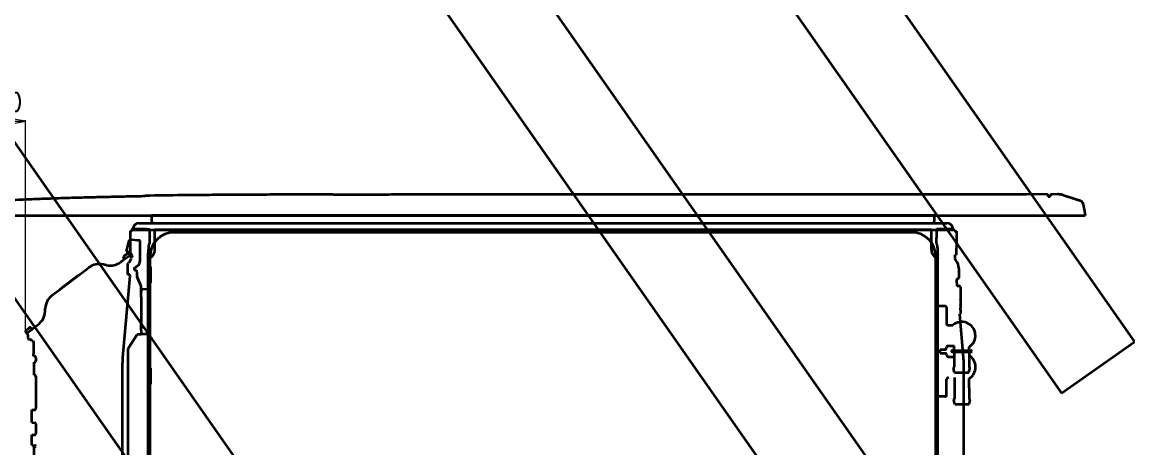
# Model space of a CAD drawing. Header units: millimetres. Extents: x 120 to 10915, y 515 to 8014.
# Drawn here: x 2774 to 4633, y 3012 to 3727 of the extents above; entities that cross this region are included whole.
import ezdxf
from ezdxf.enums import TextEntityAlignment as Align

# ---------------------------------------------------------------- set-up
doc = ezdxf.new("R2010")
doc.units = ezdxf.units.MM
doc.layers.get('0').update_dxf_attribs({"lineweight": 13})
for name, color, linetype, lineweight in [('201_Dimensions', 7, 'Continuous', 13), ('202_Information', 7, 'Continuous', 13), ('205_Chassis_top_view', 7, 'Continuous', 13)]:
    doc.layers.add(name, color=color, linetype=linetype, lineweight=lineweight)
doc.styles.get("Standard").update_dxf_attribs({"font": 'isocp.shx'})

# ---------------------------------------------------------------- blocks, each defined once
blk = doc.blocks.new('PREL')
at = {"layer": '202_Information', "color": 1, "lineweight": 35}
for p, q in [((3660.893686, 2162.142088), (4521.258341, 933.414022)), ((3953.047274, 2006.420544), (4644.131148, 1019.450487)), ((3390.573512, 1972.861864), (4250.938166, 744.133798)), ((3267.700705, 1886.825399), (4128.06536, 658.097332)), ((2677.911233, 1473.850364), (3452.239422, 367.995105)), ((2555.038427, 1387.813899), (3415.403081, 159.085832)), ((4521.258341, 933.414022), (4644.131148, 1019.450487))]:
    blk.add_line(p, q, dxfattribs=at)
blk = doc.blocks.new('3104953')
at = {"layer": '205_Chassis_top_view', "color": 3, "lineweight": 35}
for p, q in [((2980.4, 1265), (2980.5, 1265)), ((2662.4, 1249.8), (2664, 1250)), ((2667.9, 1253.7), (2667.9, 1253.7)), ((2657.7, 1234.4), (2661.1, 1231.9)), ((2661.1, 1231.9), (3450, 1231.9))]:
    blk.add_line(p, q, dxfattribs=at)
for points in [[(3043.2, 1265.8, 0.000749), (2981.2, 1265)], [(3080.1, 1266.1, 0.000485), (3043.2, 1265.8)], [(2749.7, 1257.8, 0.002913), (2667.9, 1253.7)]]:
    blk.add_lwpolyline(points, format="xyb", dxfattribs=at)
for centre, radius, start, end in [((4254.2, 1144.5), 1599, 176.3671, 176.7755), ((2657.8, 1234.4), 0.0349, 191.2411, 245.8626)]:
    blk.add_arc(centre, radius, start, end, dxfattribs=at)
for points, knots in [([(2749.7, 1257.8), (2754.3, 1258), (2764.5, 1258.4), (2783.9, 1259.2), (2808.2, 1260.1), (2836.5, 1261.1), (2865, 1262), (2893.4, 1262.7), (2921.8, 1263.4), (2950.1, 1264), (2968.9, 1264.4), (2978.4, 1264.6)], [0, 0, 0, 0, 13.795187, 30.46723, 58.478224, 86.797947, 115.296423, 143.911678, 172.176136, 200.440479, 228.790243, 228.790243, 228.790243, 228.790243]), ([(2978.4, 1264.6), (2978.4, 1264.6), (2978.4, 1264.6), (2978.5, 1264.6), (2978.6, 1264.6), (2978.7, 1264.7), (2978.8, 1264.7), (2979, 1264.8), (2979.2, 1264.8), (2979.4, 1264.9), (2979.5, 1264.9), (2979.7, 1264.9), (2979.8, 1264.9), (2980, 1265), (2980.1, 1265), (2980.3, 1265), (2980.4, 1265), (2980.4, 1265)], [0.099684, 0.099684, 0.099684, 0.099684, 0.121684, 0.216539, 0.334708, 0.388758, 0.551999, 0.741442, 0.954305, 1.184694, 1.250986, 1.411474, 1.569982, 1.731595, 1.880901, 2.071715, 2.183662, 2.183662, 2.183662, 2.183662]), ([(2980.5, 1265), (2980.6, 1265), (2980.8, 1265), (2981.1, 1265), (2981.2, 1265)], [3.8159132, 3.8159132, 3.8159132, 3.8159132, 4.0181799, 4.4914249, 4.4914249, 4.4914249, 4.4914249]), ([(3297.2, 1267.1), (3295.4, 1267.1), (3287.7, 1267.1), (3272.2, 1267), (3249.9, 1267), (3227.8, 1266.9), (3207.8, 1266.9), (3190.6, 1266.8), (3173, 1266.7), (3154.8, 1266.6), (3136.3, 1266.5), (3117.5, 1266.4), (3098.8, 1266.3), (3086.3, 1266.2), (3080.1, 1266.1)], [29.525814, 29.525814, 29.525814, 29.525814, 35.010719, 52.58475, 75.96766, 102.042289, 118.934507, 135.779768, 153.735162, 171.642054, 190.473815, 209.258113, 227.998371, 246.698048, 246.698048, 246.698048, 246.698048]), ([(3297.2, 1267.1), (3308.6, 1267.1), (3333, 1267.2), (3370.7, 1267.3), (3410.3, 1267.4), (3436.8, 1267.4), (3450, 1267.4)], [0, 0, 0, 0, 33.975482, 73.307925, 113.191207, 152.771513, 152.771513, 152.771513, 152.771513]), ([(2662.4, 1249.8), (2662.4, 1249.8), (2662.3, 1249.8), (2662.1, 1249.8), (2661.9, 1249.8), (2661.7, 1249.7), (2661.5, 1249.7), (2661.2, 1249.7), (2660.9, 1249.6), (2660.5, 1249.5), (2660.2, 1249.3), (2659.9, 1249.2), (2659.7, 1249), (2659.4, 1248.8), (2659.2, 1248.6), (2659, 1248.3), (2658.9, 1248), (2658.8, 1247.7), (2658.6, 1247.4), (2658.6, 1247.1), (2658.5, 1246.8), (2658.5, 1246.5), (2658.4, 1246.1), (2658.4, 1245.9), (2658.4, 1245.8)], [0, 0, 0, 0, 0.173096, 0.353338, 0.540099, 0.734484, 0.971403, 1.244634, 1.57484, 1.998269, 2.312907, 2.646159, 2.954845, 3.267262, 3.57417, 3.884137, 4.195065, 4.510297, 4.829031, 5.152633, 5.479714, 5.810747, 6.143283, 6.476758, 6.476758, 6.476758, 6.476758]), ([(2664, 1250), (2664, 1250.1), (2664, 1250.3), (2664, 1250.7), (2664.1, 1251), (2664.2, 1251.3), (2664.3, 1251.6), (2664.4, 1251.9), (2664.5, 1252.2), (2664.7, 1252.5), (2664.9, 1252.7), (2665.2, 1252.9), (2665.4, 1253.1), (2665.5, 1253.2), (2665.5, 1253.2)], [0.000134, 0.000134, 0.000134, 0.000134, 0.326786, 0.666408, 1.011806, 1.344188, 1.675153, 1.996418, 2.315168, 2.62923, 2.941443, 3.266571, 3.568878, 3.727389, 3.727389, 3.727389, 3.727389]), ([(2667.9, 1253.7), (2667.8, 1253.7), (2667.6, 1253.7), (2667.3, 1253.7), (2666.9, 1253.7), (2666.6, 1253.6), (2666.3, 1253.5), (2666, 1253.4), (2665.8, 1253.3), (2665.6, 1253.2), (2665.5, 1253.2)], [0, 0, 0, 0, 0.334308, 0.670447, 1.006347, 1.338838, 1.670657, 1.997946, 2.244422, 2.489201, 2.489201, 2.489201, 2.489201])]:
    blk.add_open_spline(points, degree=3, knots=knots, dxfattribs=at)
at = {"layer": '205_Chassis_top_view', "color": 1, "lineweight": 5}
for p in [(3450, 1267.4), (3450, 1231.9)]:
    blk.add_point(p, dxfattribs=at)
blk = doc.blocks.new('3104967')
at = {"layer": '205_Chassis_top_view', "color": 3, "lineweight": 35}
for p, q in [((3777.3, 1267.4), (4462.5, 1267.4)), ((4496, 1267.3), (4462.5, 1267.4)), ((4499, 1264.2), (4499, 1264.3)), ((4499, 1264.2), (4499, 1263.3)), ((4502.9, 1266.4), (4503, 1266.4)), ((4515.3, 1267.4), (4506.1, 1267.3)), ((4500.2, 1263.3), (4499, 1263.3)), ((3777.3, 1231.9), (4560.8, 1231.9))]:
    blk.add_line(p, q, dxfattribs=at)
for centre, radius, start, end in [((4496, 1264.3), 3, 359.935, 90.0307), ((4551.6, 1251.4), 5.43, 41.6646, 55.7892)]:
    blk.add_arc(centre, radius, start, end, dxfattribs=at)
for points, knots in [([(4501.6, 1263.7), (4501.6, 1263.7), (4501.6, 1263.7), (4501.6, 1263.6), (4501.5, 1263.6), (4501.5, 1263.6), (4501.5, 1263.6), (4501.4, 1263.5), (4501.4, 1263.5), (4501.3, 1263.5), (4501.2, 1263.5), (4501.1, 1263.4), (4501, 1263.4), (4500.9, 1263.4), (4500.7, 1263.4), (4500.5, 1263.3), (4500.3, 1263.3), (4500.2, 1263.3)], [0, 0, 0, 0, 0.021355, 0.042751, 0.080399, 0.118296, 0.16719, 0.216503, 0.271347, 0.337146, 0.414223, 0.502989, 0.649037, 0.811809, 0.973681, 1.138799, 1.476609, 1.476609, 1.476609, 1.476609]), ([(4502, 1264.7), (4502, 1264.7), (4502, 1264.6), (4501.9, 1264.4), (4501.9, 1264.2), (4501.8, 1264.1), (4501.8, 1264), (4501.8, 1263.9), (4501.7, 1263.9), (4501.7, 1263.8), (4501.7, 1263.8), (4501.7, 1263.8), (4501.6, 1263.7), (4501.6, 1263.7), (4501.6, 1263.7), (4501.6, 1263.7), (4501.6, 1263.7), (4501.6, 1263.7), (4501.6, 1263.7), (4501.6, 1263.7), (4501.6, 1263.7), (4501.6, 1263.7), (4501.6, 1263.7), (4501.6, 1263.7), (4501.6, 1263.7), (4501.6, 1263.6), (4501.6, 1263.6), (4501.6, 1263.6), (4501.6, 1263.6), (4501.6, 1263.6), (4501.5, 1263.6), (4501.5, 1263.6), (4501.5, 1263.6), (4501.5, 1263.6), (4501.5, 1263.6), (4501.5, 1263.6), (4501.5, 1263.6), (4501.5, 1263.6), (4501.5, 1263.6)], [0, 0, 0, 0, 0.168178, 0.334464, 0.497371, 0.655838, 0.731022, 0.804934, 0.877609, 0.949129, 0.984432, 1.019466, 1.054251, 1.088809, 1.095535, 1.102212, 1.108842, 1.115422, 1.121954, 1.128437, 1.134871, 1.141257, 1.147595, 1.153885, 1.160129, 1.166325, 1.172476, 1.178582, 1.184644, 1.190663, 1.195328, 1.199899, 1.204381, 1.208777, 1.213093, 1.217334, 1.221505, 1.225613, 1.225613, 1.225613, 1.225613]), ([(4502.9, 1266.4), (4502.9, 1266.4), (4502.9, 1266.4), (4502.9, 1266.4), (4502.9, 1266.3), (4502.9, 1266.3), (4502.8, 1266.3), (4502.8, 1266.3), (4502.8, 1266.3), (4502.8, 1266.3), (4502.8, 1266.3), (4502.8, 1266.3), (4502.8, 1266.2), (4502.7, 1266.2), (4502.7, 1266.2), (4502.7, 1266.2), (4502.7, 1266.2), (4502.7, 1266.2), (4502.7, 1266.1), (4502.7, 1266.1), (4502.7, 1266.1), (4502.6, 1266.1), (4502.6, 1266.1), (4502.6, 1266.1), (4502.6, 1266), (4502.6, 1266), (4502.5, 1265.9), (4502.4, 1265.8), (4502.4, 1265.7), (4502.3, 1265.5), (4502.2, 1265.4), (4502.2, 1265.3), (4502.1, 1265.1), (4502.1, 1265), (4502, 1264.9), (4502, 1264.8), (4502, 1264.7)], [0, 0, 0, 0, 0.015873, 0.031704, 0.04749, 0.06323, 0.078923, 0.094566, 0.110158, 0.125698, 0.147766, 0.16979, 0.19177, 0.213706, 0.235596, 0.257443, 0.279244, 0.301002, 0.322716, 0.344386, 0.366015, 0.387601, 0.409148, 0.430655, 0.452125, 0.473558, 0.602509, 0.732351, 0.875653, 1.020396, 1.166685, 1.314595, 1.460914, 1.608862, 1.7584, 1.909455, 1.909455, 1.909455, 1.909455]), ([(4506.1, 1267.3), (4505.9, 1267.3), (4505.5, 1267.3), (4505, 1267.3), (4504.6, 1267.3), (4504.3, 1267.2), (4504, 1267.1), (4503.8, 1267), (4503.6, 1266.9), (4503.5, 1266.9), (4503.4, 1266.8), (4503.3, 1266.7), (4503.2, 1266.7), (4503.1, 1266.6), (4503.1, 1266.6), (4503, 1266.5), (4503, 1266.5), (4503, 1266.5), (4502.9, 1266.4), (4502.9, 1266.4), (4502.9, 1266.4), (4502.9, 1266.4), (4502.9, 1266.4), (4502.9, 1266.3), (4502.8, 1266.3), (4502.8, 1266.3), (4502.8, 1266.3)], [0, 0, 0, 0, 0.635968, 1.256281, 1.554548, 1.851566, 2.159225, 2.423569, 2.574019, 2.727485, 2.853524, 2.97974, 3.064669, 3.153269, 3.242514, 3.323502, 3.348914, 3.378431, 3.407944, 3.43745, 3.466948, 3.496432, 3.525902, 3.552708, 3.561928, 3.573659, 3.573659, 3.573659, 3.573659]), ([(4523.3, 1266.2), (4523, 1266.3), (4522.6, 1266.4), (4522, 1266.6), (4521.3, 1266.8), (4520.7, 1266.9), (4520, 1267), (4519.4, 1267.2), (4518.7, 1267.2), (4518, 1267.3), (4517.4, 1267.3), (4516.7, 1267.4), (4516, 1267.4), (4515.6, 1267.4), (4515.3, 1267.4)], [0, 0, 0, 0, 0.672511, 1.344433, 2.015341, 2.685085, 3.353857, 4.022031, 4.690168, 5.358841, 6.028516, 6.699334, 7.371159, 8.043557, 8.043557, 8.043557, 8.043557]), ([(4523.3, 1266.2), (4524.3, 1265.9), (4526.5, 1265.2), (4529.6, 1264.3), (4532.4, 1263.4), (4535, 1262.6), (4537.3, 1261.8), (4539.7, 1261.1), (4542.2, 1260.3), (4544.6, 1259.5), (4547, 1258.7), (4549.5, 1257.9), (4551.1, 1257.4), (4551.9, 1257.1)], [0, 0, 0, 0, 3.331206, 6.693243, 9.765171, 12.247956, 14.747257, 17.26309, 19.795471, 22.344323, 24.9098, 27.491928, 30.090734, 30.090734, 30.090734, 30.090734]), ([(4557.5, 1250.6), (4557.5, 1250.6), (4557.5, 1250.8), (4557.4, 1251), (4557.4, 1251.2), (4557.3, 1251.4), (4557.3, 1251.6), (4557.2, 1251.8), (4557.2, 1252), (4557.1, 1252.2), (4557.1, 1252.4), (4557, 1252.5), (4557, 1252.6)], [0, 0, 0, 0, 0.204685, 0.408678, 0.611864, 0.814132, 1.015374, 1.215488, 1.414376, 1.622755, 1.834126, 2.042399, 2.042399, 2.042399, 2.042399]), ([(4557.5, 1250.6), (4557.6, 1250.2), (4557.7, 1249.5), (4558, 1248.4), (4558.2, 1247.3), (4558.4, 1246), (4558.7, 1244.8), (4559, 1243.4), (4559.2, 1242), (4559.5, 1240.6), (4559.8, 1239.1), (4560.1, 1237.6), (4560.4, 1236), (4560.6, 1234.9), (4560.7, 1234.4)], [0, 0, 0, 0, 1.093078, 2.22382, 3.392198, 4.598184, 5.933439, 7.312414, 8.73509, 10.201445, 11.709116, 13.260641, 14.856005, 16.495195, 16.495195, 16.495195, 16.495195])]:
    blk.add_open_spline(points, degree=3, knots=knots, dxfattribs=at)
for points in [[(4552, 1257.1), (4552.5, 1256.9), (4553.1, 1256.7), (4553.7, 1256.5), (4554.2, 1256.2), (4554.7, 1255.9)], [(4555.7, 1255), (4556.1, 1254.6), (4556.4, 1254.1), (4556.6, 1253.6), (4556.8, 1253.1), (4557, 1252.6)], [(4560.7, 1234.4), (4560.7, 1234.2), (4560.7, 1233.8), (4560.8, 1233.2), (4560.8, 1232.6), (4560.8, 1231.9)]]:
    blk.add_open_spline(points, degree=5, dxfattribs=at)
at = {"layer": '205_Chassis_top_view', "color": 1, "lineweight": 5}
for p in [(3777.3, 1267.4), (3777.3, 1231.9)]:
    blk.add_point(p, dxfattribs=at)
blk = doc.blocks.new('3069663_1')
at = {"layer": '205_Chassis_top_view', "color": 3, "lineweight": 35}
for p, q in [((2991.8, 1232.2), (4307.8, 1232.2)), ((2991.8, 1232.2), (2991.8, 1223.2)), ((4307.8, 1223.2), (4307.8, 1232.2)), ((2960.8, 1209.2), (2960.8, 1210.2)), ((2960.8, 1207.2), (2960.8, 1209.2)), ((2970.8, 1219.2), (4328.8, 1219.2)), ((4338.8, 1207.2), (4338.8, 1209.2)), ((2954.3, 1190.8), (2953, 1185.6)), ((2972.8, 1189.9), (2954.4, 1190.8)), ((4338.8, 1207.2), (2960.8, 1207.2)), ((2972.8, 1155.6), (2972.8, 1189.9)), ((4269.8, 1203.4), (3029.8, 1203.4)), ((2953, 1185.6), (2949.4, 1171.1)), ((2949.4, 1171.1), (2953.5, 1170.9)), ((2940.2, 1153.6), (2945.7, 1157.7)), ((2944.6, 1160.4), (2946.2, 1158.4)), ((2945.7, 1157.7), (2954.2, 1164.1)), ((2946.1, 1163.8), (2950.3, 1166.9)), ((2950.3, 1166.9), (2950.6, 1167.1)), ((2954.2, 1167.6), (2955.8, 1165.6)), ((2954.2, 1167.6), (2955.8, 1165.6)), ((2956.5, 1165.9), (2954.2, 1164.1)), ((2956.5, 1165.9), (2957.8, 1164.3)), ((2957.9, 1164.4), (2957.8, 1164.3)), ((2959.1, 1162.8), (2957.9, 1164.4)), ((2959.8, 1164.1), (2958.8, 1165.4)), ((2959.8, 1163.3), (2959.1, 1162.8)), ((2959.9, 1163.9), (2959.8, 1164.1)), ((2989.6, 472.2), (2989.6, 1163.2)), ((4310, 472.2), (4310, 1163.2)), ((2837.7, 1107.4), (2874.5, 1135.2)), ((2874.5, 1135.2), (2886.4, 1144.2)), ((2915.8, 1148.5), (2911.2, 1149.6)), ((2962.8, 1143), (2968.8, 1147.6)), ((2962.8, 1143), (2962.8, 1140)), ((2965, 1139.9), (2962.8, 1140)), ((2965, 1139.9), (2962.8, 1140)), ((2967.8, 1129.5), (2967.8, 1136.9)), ((2867.3, 1129.8), (2840.1, 1109.3)), ((2867.2, 1129.8), (2840.1, 1109.3)), ((2853.3, 1119.4), (2840.1, 1109.3)), ((2846.1, 1113.9), (2849.1, 1116.1)), ((2846.9, 1114.5), (2849.4, 1116.4)), ((2848.9, 1116), (2849.1, 1116.2)), ((2849.1, 1116.2), (2849.6, 1116.6)), ((2849.1, 1116.1), (2849.4, 1116.4)), ((2849.4, 1116.4), (2851.9, 1118.2)), ((2849.4, 1116.4), (2849.7, 1116.6)), ((2849.6, 1116.6), (2850.1, 1116.9)), ((2849.6, 1116.6), (2849.7, 1116.6)), ((2849.7, 1116.6), (2852.6, 1118.8)), ((2849.7, 1116.6), (2849.7, 1116.6)), ((2852.6, 1118.8), (2852.7, 1118.9)), ((2853.3, 1119.4), (2867.2, 1129.8)), ((2854, 1119.9), (2853.9, 1119.8)), ((2854, 1119.9), (2854.3, 1120)), ((2854.2, 1120), (2854, 1119.9)), ((2854.4, 1120.1), (2854.2, 1120)), ((2854.3, 1120), (2854.4, 1120.2)), ((2854.4, 1120.2), (2854.6, 1120.3)), ((2854.6, 1120.3), (2854.4, 1120.1)), ((2854.8, 1120.4), (2854.6, 1120.3)), ((2854.9, 1120.5), (2854.8, 1120.4)), ((2855.4, 1120.9), (2854.9, 1120.5)), ((2854.9, 1120.5), (2854.9, 1120.5)), ((2855.5, 1121), (2855.4, 1120.9)), ((2856.1, 1121.4), (2855.5, 1121)), ((2855.8, 1121.2), (2856.1, 1121.5)), ((2856.5, 1121.8), (2856.1, 1121.4)), ((2856.1, 1121.5), (2856.3, 1121.6)), ((2857, 1122.1), (2856.5, 1121.8)), ((2857.8, 1122.7), (2856.9, 1122)), ((2858.3, 1123.1), (2857.8, 1122.8)), ((2857.8, 1122.8), (2858.2, 1123)), ((2857.8, 1122.7), (2857.8, 1122.8)), ((2857.8, 1122.8), (2857.8, 1122.7)), ((2858.2, 1123), (2858.7, 1123.4)), ((2858.2, 1123), (2858.2, 1123)), ((2858.7, 1123.4), (2859.6, 1124.1)), ((2858.7, 1123.4), (2859.3, 1123.9)), ((2859.8, 1124.2), (2859.6, 1124.1)), ((2859.6, 1124.1), (2859.7, 1124.1)), ((2859.6, 1124.1), (2859.6, 1124.1)), ((2859.7, 1124.1), (2859.8, 1124.2)), ((2859.9, 1124.3), (2859.8, 1124.2)), ((2860.2, 1124.5), (2859.9, 1124.3)), ((2860.4, 1124.7), (2860.2, 1124.5)), ((2860.9, 1125.1), (2860.4, 1124.7)), ((2861.3, 1125.4), (2860.9, 1125.1)), ((2861.5, 1125.5), (2861.3, 1125.4)), ((2861.3, 1125.4), (2861.4, 1125.4)), ((2861.4, 1125.4), (2861.5, 1125.5)), ((2862.1, 1126), (2861.5, 1125.5)), ((2861.5, 1125.5), (2861.5, 1125.5)), ((2862, 1125.9), (2862.2, 1126.1)), ((2862.4, 1126.2), (2862.1, 1126)), ((2862.2, 1126.1), (2862.3, 1126.1)), ((2862.3, 1126.1), (2862.4, 1126.2)), ((2862.3, 1126.1), (2862.3, 1126.1)), ((2863, 1126.7), (2862.4, 1126.2)), ((2862.4, 1126.2), (2862.6, 1126.3)), ((2863.1, 1126.7), (2863, 1126.7)), ((2864, 1127.4), (2863.1, 1126.7)), ((2863.4, 1126.9), (2864, 1127.4)), ((2864.5, 1127.8), (2864, 1127.4)), ((2864, 1127.4), (2864.2, 1127.6)), ((2865.3, 1128.4), (2865.2, 1128.3)), ((2865.3, 1128.4), (2865.3, 1128.4)), ((2865.4, 1128.4), (2865.3, 1128.4)), ((2866.8, 1129.5), (2865.4, 1128.4)), ((2866.8, 1129.5), (2867, 1129.7)), ((2867, 1129.7), (2866.8, 1129.5)), ((2867, 1129.7), (2867.3, 1129.9)), ((2867.2, 1129.9), (2867, 1129.7)), ((2869.6, 1131.6), (2867.2, 1129.8)), ((2867.2, 1129.8), (2869.5, 1131.6)), ((2868.8, 1131), (2867.2, 1129.9)), ((2869.7, 1131.6), (2867.3, 1129.8)), ((2867.3, 1129.8), (2869.6, 1131.5)), ((2868.8, 1130.9), (2867.3, 1129.8)), ((2868.9, 1131), (2868.8, 1130.9)), ((2869.7, 1131.6), (2869.6, 1131.6)), ((2974.8, 1112.9), (2968, 1128.6)), ((2974.8, 1112.9), (2968, 1128.5)), ((2971.8, 1119.9), (2971.8, 1119.9)), ((2825.2, 1098), (2837.7, 1107.4)), ((2840.1, 1109.3), (2837.7, 1107.5)), ((2837.8, 1107.5), (2837.7, 1107.5)), ((2840.1, 1109.3), (2837.8, 1107.5)), ((2837.8, 1107.5), (2840.1, 1109.3)), ((2837.8, 1107.6), (2840.1, 1109.3)), ((2838.7, 1108.3), (2838.8, 1108.4)), ((2838.8, 1108.3), (2838.7, 1108.3)), ((2838.8, 1108.4), (2840.7, 1109.8)), ((2840.7, 1109.8), (2841.1, 1110.1)), ((2841.1, 1110.1), (2840.7, 1109.8)), ((2841.6, 1110.5), (2841.1, 1110.1)), ((2842.2, 1110.9), (2841.6, 1110.5)), ((2844.3, 1112.6), (2842.2, 1110.9)), ((2842.2, 1110.9), (2844.2, 1112.5)), ((2844.2, 1112.5), (2844.5, 1112.7)), ((2844.5, 1112.7), (2845.4, 1113.3)), ((2844.8, 1112.9), (2844.5, 1112.7)), ((2845.8, 1113.7), (2844.8, 1112.9)), ((2845.4, 1113.3), (2845.6, 1113.5)), ((2846.6, 1114.3), (2845.8, 1113.7)), ((2846, 1113.8), (2846.1, 1113.9)), ((2846.7, 1114.4), (2846.6, 1114.3)), ((2974.8, 1110.2), (2974.8, 1112.9)), ((2974.8, 1095.2), (2974.8, 1110.2)), ((2974.8, 1108.2), (2974.8, 1103.2)), ((2975.1, 1108.2), (2988.9, 1108.6)), ((2974.8, 1095.2), (2974.8, 1056.2)), ((4325.9, 1079.7), (4310, 1079.7)), ((4325.9, 1079.7), (4315.5, 1079.7)), ((4325.9, 1079.7), (4315.5, 1079.7)), ((4325.9, 1079.7), (4315.5, 1079.7)), ((2813.1, 1070.9), (2813.3, 1075.5)), ((4327.9, 1077.7), (4327.9, 1050.7)), ((2781.8, 1039.6), (2785.9, 1042.7)), ((2782.8, 1034.6), (2801.2, 1048.5)), ((2785.9, 1042.7), (2786.2, 1042.9)), ((2789.9, 1043.4), (2791.4, 1041.4)), ((2789.9, 1043.4), (2791.4, 1041.4)), ((2790.8, 1040.6), (2791.3, 1041.1)), ((2974.8, 1058.2), (2974.8, 1043.2)), ((2974.8, 1041.2), (2974.8, 1056.2)), ((2974.8, 1043.2), (2974.8, 1041.2)), ((2974.8, 1038.7), (2974.8, 1041.2)), ((4330.9, 1047.7), (4338.6, 1047.7)), ((4330.9, 1047.7), (4338.6, 1047.7)), ((2780.3, 1036.2), (2781.8, 1034.2)), ((2782, 1034), (2782.8, 1034.6)), ((2782, 1034), (2784.4, 1030.8)), ((2782.2, 1034.1), (2790.8, 1040.6)), ((2782.2, 1034.1), (2782.2, 1034.1)), ((2784.4, 1025.9), (2784.4, 1030.8)), ((2786.3, 1023.9), (2787, 1023.9)), ((2787, 1023.9), (2788, 1023.8)), ((2967.8, 1032), (2952.8, 1008.7)), ((2974.8, 1032.2), (2967.8, 1032)), ((2974.8, 1038.7), (2974.8, 1032.2)), ((2974.8, 1033.4), (2974.8, 1033.2)), ((2975.1, 1033.2), (2989.6, 1032.8)), ((2790.8, 1020.8), (2790.8, 1020.7)), ((2792.2, 1020.7), (2790.8, 1020.7)), ((2793.3, 1020.7), (2792.2, 1020.7)), ((2793.3, 1020.7), (2793.8, 1020)), ((2793.8, 1020), (2793.8, 999.7)), ((2952.8, 795.7), (2952.8, 1008.7)), ((4317.2, 1006.7), (4324.9, 1006.7)), ((4317.2, 1000.7), (4317.2, 1006.7)), ((4330.9, 1012.7), (4341, 1012.7)), ((4336.5, 1004.2), (4336.5, 1003.7)), ((4337.5, 1005.2), (4353.5, 1005.2)), ((4341, 1006.2), (4341, 1012.7)), ((4353.5, 1005.2), (4369.5, 1005.2)), ((4366, 1006.2), (4366, 1010.9)), ((4370.5, 1004.2), (4370.5, 1003.7)), ((2793.8, 995.7), (2793.8, 999.7)), ((2794.9, 995.7), (2793.8, 995.7)), ((2794.8, 985.6), (2795.9, 985.6)), ((2794.8, 963.8), (2794.8, 985.6)), ((2797.8, 992.7), (2797.8, 987.6)), ((4317.2, 1000.7), (4325.2, 1000.7)), ((4319.7, 1000.7), (4325.2, 1000.7)), ((4319.7, 1000.7), (4325.2, 1000.7)), ((4319.7, 1000.7), (4325.2, 1000.7)), ((4328.2, 997.7), (4328.2, 997.7)), ((4331.2, 994.7), (4341, 994.7)), ((4331.2, 994.7), (4341, 994.7)), ((4331.2, 994.7), (4338.9, 994.7)), ((4331.2, 994.7), (4338.9, 994.7)), ((4337.5, 1002.7), (4353.5, 1002.7)), ((4341, 1001.7), (4341, 977.7)), ((4353.5, 1002.7), (4369.5, 1002.7)), ((4366, 1001.7), (4366, 977.7)), ((4341.5, 968.2), (4339.8, 974.6)), ((4341.5, 968.2), (4353.5, 968.2)), ((4353.5, 968.2), (4365.4, 968.2)), ((4365.4, 968.2), (4367.1, 974.6)), ((2794.8, 963.8), (2795.9, 963.8)), ((2797.8, 961.8), (2797.8, 907.6)), ((4328.2, 930.7), (4328.2, 956.7)), ((4341.3, 959.7), (4341.3, 924.6)), ((4366.3, 942.2), (4366.3, 957.9)), ((4366.3, 942.2), (4366.3, 924.6)), ((4325.2, 927.7), (4310, 927.7)), ((4341.8, 915.2), (4340.1, 921.6)), ((4341.8, 915.2), (4353.8, 915.2)), ((4353.8, 915.2), (4365.8, 915.2)), ((4353.8, 915.2), (4365.8, 915.2)), ((4365.8, 915.2), (4367.5, 921.6)), ((2790.8, 905.5), (2795.9, 905.6)), ((2790.8, 883.9), (2790.8, 905.5)), ((2790.8, 883.9), (2795.9, 883.8)), ((2797.8, 881.8), (2797.8, 865.6)), ((2790.8, 863.4), (2795.9, 863.6)), ((2790.8, 846), (2790.8, 863.4)), ((2790.8, 846), (2795.9, 845.8)), ((2794.8, 826), (2794.8, 843.4)), ((2794.8, 843.4), (2795.9, 843.4))]:
    blk.add_line(p, q, dxfattribs=at)
for centre, radius, start, end in [((2970.8, 1209.2), 9.99, 90, 168.5284), ((2996.8, 1223.2), 5, 180, 233.1301), ((4302.8, 1223.2), 5, 306.8614, 0), ((4328.8, 1209.2), 9.99, 11.4716, 90), ((2952.8, 1194.5), 4, 292.2853, 293.4494), ((2967.8, 1185.1), 5, 78.4637, 87), ((3029.8, 1163.2), 40.2, 90, 180), ((4269.8, 1163.2), 40.2, 360, 90), ((2953.3, 1166.9), 4, 22.3711, 87), ((2922.5, 1177.7), 30, 257.0743, 307.0743), ((2945, 1160.7), 0.5, 162.4508, 217.0743), ((2945, 1160.7), 0.5, 162.4508, 217.0743), ((2954.1, 1157.8), 10, 145.2005, 162.4508), ((2954.1, 1157.8), 10, 145.2005, 162.4508), ((2946.7, 1163), 1, 127.0743, 145.2005), ((2946.7, 1163), 1, 127.0743, 145.2005), ((2946.4, 1158.5), 0.25, 217.0743, 307.0743), ((2951.2, 1166.3), 1, 108.9481, 127.0743), ((2951.2, 1166.3), 1, 108.9481, 127.0743), ((2954.1, 1157.8), 10, 91.6978, 108.9481), ((2954.1, 1157.8), 10, 91.6978, 108.9481), ((2953.8, 1167.3), 0.5, 37.0743, 91.6978), ((2953.8, 1167.3), 0.5, 37.0743, 91.6978), ((2955.6, 1165.4), 0.25, 307.0743, 37.0743), ((2955.6, 1165.4), 0.25, 310.0661, 37.0743), ((2958.8, 1169.2), 2, 202.3711, 240), ((2956.8, 1165.7), 2, 351.5966, 60), ((2959.6, 1163.7), 0.4, 307.0743, 37.0743), ((2962.8, 1155.6), 10, 307.0743, 360), ((2904.5, 1120.3), 30, 77.0743, 127.0743), ((2964.8, 1136.9), 3, 360, 86), ((2964.8, 1136.9), 3, 360, 86), ((2970.3, 1129.6), 2.52, 182.8912, 203.7185), ((2843.3, 1074), 30, 127.0743, 177.0743), ((2975.1, 1106.7), 1.5, 91.5, 101.537), ((2988.8, 1111.6), 3, 271.5, 285.465), ((4325.9, 1077.7), 2, 0.0001, 90.0001), ((4325.9, 1077.7), 2, 0.0001, 90.0001), ((4325.9, 1077.7), 2, 0.0005, 90.0005), ((4325.9, 1077.7), 2, 0.0005, 90.0005), ((2783.1, 1072.4), 30, 307.0743, 357.0743), ((2786.8, 1042.2), 1, 108.9481, 127.0743), ((2786.8, 1042.2), 1, 108.9481, 127.0743), ((2789.7, 1033.6), 10, 91.6978, 108.9481), ((2789.7, 1033.6), 10, 91.6978, 108.9481), ((2789.5, 1043.1), 0.5, 37.0743, 91.6978), ((2789.5, 1043.1), 0.5, 37.0743, 91.6978), ((2791.2, 1041.3), 0.25, 307.0743, 37.0743), ((2791.2, 1041.3), 0.25, 307.0743, 37.0743), ((4330.9, 1050.7), 3, 180.0001, 270.0001), ((4330.9, 1050.7), 3, 180.0001, 270.0001), ((4330.9, 1050.7), 3, 180.0005, 270.0005), ((4330.9, 1050.7), 3, 180.0005, 270.0005), ((4353.5, 1030.2), 23, 302.9188, 130.3437), ((2789.7, 1033.6), 10, 145.2005, 162.4508), ((2780.7, 1036.5), 0.5, 162.4508, 217.0743), ((2780.7, 1036.5), 0.5, 162.4508, 217.0743), ((2782.4, 1038.8), 1, 127.0743, 145.2005), ((2782.4, 1038.8), 1, 127.0743, 145.2005), ((2782, 1034.3), 0.25, 217.0743, 302.8719), ((2786.4, 1025.9), 2, 180, 267), ((2787.8, 1020.8), 3, 360, 87), ((2975.1, 1034.7), 1.5, 258.4631, 268.4999), ((4324.9, 1009.7), 3, 270.0001, 0.0001), ((4324.9, 1009.7), 3, 270.0001, 0.0001), ((4324.9, 1009.7), 3, 270.0005, 0.0005), ((4330.9, 1009.7), 3, 90.0001, 180.0001), ((4337.5, 1004.2), 1, 90.0001, 180.0001), ((4337.5, 1003.7), 1, 180.0001, 270.0001), ((4340, 1006.2), 1, 270.0001, 0.0001), ((4367, 1006.2), 1, 180.0001, 270.0001), ((4369.5, 1004.2), 1, 0.0001, 90.0001), ((4369.5, 1003.7), 1, 270.0001, 0.0001), ((2794.8, 992.7), 3, 360, 88.5), ((2795.8, 987.6), 2, 271.5, 360), ((4325.2, 997.7), 3, 0.0005, 90.0005), ((4325.2, 997.7), 3, 0.0005, 90.0005), ((4325.2, 997.7), 3, 0.0004, 90.0004), ((4325.2, 997.7), 3, 0.0004, 90.0004), ((4331.2, 997.7), 3, 180.0005, 270.0005), ((4331.2, 997.7), 3, 180.0004, 270.0004), ((4340, 1001.7), 1, 0.0001, 90.0001), ((4367, 1001.7), 1, 90.0001, 180.0001), ((4353.8, 977.2), 23, 302.9203, 58.0687), ((4342.2, 975.2), 2.5, 125.6854, 195.0001), ((4340.5, 977.7), 0.5, 305.6854, 0.0001), ((4366.5, 977.7), 0.5, 180.0001, 234.3148), ((4364.7, 975.2), 2.5, 345.0001, 54.3148), ((2795.8, 961.8), 2, 360, 88.5), ((4331.2, 956.7), 3, 90.0005, 180.0005), ((4325.2, 930.7), 3, 270.0005, 0.0005), ((4325.2, 930.7), 3, 270.0005, 0.0005), ((4325.2, 930.7), 3, 270.0004, 0.0004), ((4342.5, 922.2), 2.5, 125.6858, 195.0005), ((4340.8, 924.6), 0.5, 305.6858, 0.0005), ((4366.8, 924.6), 0.5, 180.0005, 234.3151), ((4365, 922.2), 2.5, 345.0005, 54.3151), ((2795.8, 907.6), 2, 271.5, 360), ((2795.8, 881.8), 2, 360, 88.5), ((2795.8, 865.6), 2, 273, 359.2534), ((2795.8, 843.8), 2, 24.1166, 87), ((2795.8, 845.4), 2, 273, 335.8834)]:
    blk.add_arc(centre, radius, start, end, dxfattribs=at)
for points in [[(2960.8, 1210.2), (2960.8, 1210.4), (2960.8, 1210.6), (2960.9, 1210.8), (2960.9, 1211), (2961, 1211.2)], [(2960.8, 1209.2), (2960.8, 1209.6), (2960.8, 1210), (2960.9, 1210.4), (2960.9, 1210.8), (2961, 1211.2)], [(4338.6, 1211.2), (4338.7, 1210.8), (4338.7, 1210.4), (4338.8, 1210), (4338.8, 1209.6), (4338.8, 1209.2)]]:
    blk.add_open_spline(points, degree=5, dxfattribs=at)
blk = doc.blocks.new('3069767_1')
at = {"layer": '205_Chassis_top_view', "color": 3, "lineweight": 35}
for p, q in [((2959.3, 1208.5), (2959.4, 1208.6)), ((2959.7, 1209), (2959.4, 1208.6)), ((2960, 1209), (2959.7, 1209)), ((2960, 1209), (2961.3, 1209)), ((2962, 1209), (2961.3, 1209)), ((2980.6, 1209), (2962, 1209)), ((2980.6, 1209), (2981.8, 1209)), ((2981.8, 1209), (2981.8, 1209)), ((2981.8, 1209), (2982.5, 1209)), ((2983.2, 1209), (2982.5, 1209)), ((2983.2, 1209), (2983.5, 1209)), ((2984.5, 1209), (2983.5, 1209)), ((2984.5, 1209), (2986.3, 1209)), ((2986.3, 1209), (2988.4, 1209)), ((2988.6, 1208.6), (2988.4, 1209)), ((2988.6, 1208.6), (2988.7, 1208.5)), ((4302.5, 1208), (2997.5, 1208)), ((2997.5, 1206.5), (2997.5, 1208)), ((4302.5, 1208), (4302.5, 1206.5)), ((4311.3, 1208.5), (4311.4, 1208.6)), ((4311.6, 1209), (4311.4, 1208.6)), ((4340.4, 1209), (4311.6, 1209)), ((4340.4, 1209), (4340.6, 1208.6)), ((4340.7, 1208.5), (4340.6, 1208.6)), ((2956, 1204.9), (2956, 1205)), ((2956, 1204.9), (2956, 1192.5)), ((2956, 1192.5), (2956, 1188)), ((2959, 1207.4), (2959, 1207)), ((2989, 1206.9), (2989, 1207.4)), ((2989, 1196.3), (2989, 1206.9)), ((2989, 1187.4), (2989, 1196.3)), ((2989, 1196.3), (2989, 1196)), ((2997.5, 1174), (2997.5, 1206.5)), ((4302.5, 1174), (4302.5, 1206.5)), ((4311, 1207.4), (4311, 1206.9)), ((4311, 1206.9), (4311, 1194.3)), ((4311, 1187.4), (4311, 1194.3)), ((4341, 1199.7), (4341, 1199.7)), ((4342.8, 1205.5), (4343.3, 1205.5)), ((4345, 1205), (4345, 1204.9)), ((4345, 1204.9), (4345, 1179)), ((2956, 1188), (2956, 1166)), ((2989, 1185.9), (2989, 1187.4)), ((4311, 1185.9), (4311, 1187.4)), ((4345, 1179), (4344, 1178.3)), ((4344, 1178.3), (4344, 1166)), ((2956, 1166), (2957.3, 1165.1)), ((2958.3, 1164.9), (2957.8, 1164.9)), ((2986.5, 479.9), (2986.5, 1169)), ((2986.5, 1159.8), (2986.5, 1159.9)), ((4310, 1155.5), (4311.4, 1156.5)), ((4310, 1155.5), (4311.4, 1156.5)), ((4310, 1155.5), (4311.4, 1156.5)), ((4310, 1155.5), (4311.4, 1156.5)), ((4310, 1155.5), (4311.4, 1156.5)), ((4310, 1155.5), (4311.4, 1156.5)), ((4310, 1155.5), (4311.4, 1156.5)), ((4310, 1135.5), (4310, 1155.5)), ((4313.5, 481.1), (4313.5, 1167)), ((4313.5, 1167), (4313.5, 1166.1)), ((4313.5, 1160.3), (4313.5, 1159.8)), ((4341.7, 1164.9), (4342.2, 1164.9)), ((4344, 1166), (4342.7, 1165.1)), ((2951.5, 1149.6), (2951.5, 1144)), ((2951.5, 1144), (2951.5, 1134.4)), ((2988.5, 1151.1), (2988.5, 1132.9)), ((2988.5, 1146.6), (2988.6, 1146.5)), ((2988.5, 1146.6), (2988.6, 1146.5)), ((2988.5, 1146.6), (2988.6, 1146.5)), ((2988.5, 1146.6), (2988.6, 1146.5)), ((2988.5, 1146.6), (2988.6, 1146.5)), ((2988.5, 1146.6), (2988.6, 1146.5)), ((2988.5, 1146.6), (2988.6, 1146.5)), ((2990, 1145.5), (2988.6, 1146.5)), ((2990, 1145.5), (2988.6, 1146.5)), ((2990, 1145.5), (2988.6, 1146.5)), ((2990, 1145.5), (2988.6, 1146.5)), ((2990, 1145.5), (2988.6, 1146.5)), ((2990, 1145.5), (2988.6, 1146.5)), ((2990, 1145.5), (2988.6, 1146.5)), ((2990, 1145.5), (2990, 1138.5)), ((2990, 1138.5), (2990, 1118.5)), ((4310, 1128.5), (4310, 1135.5)), ((4311.5, 1143), (4311.9, 1143.4)), ((4311.5, 1143), (4311.5, 1126)), ((4348.5, 1142.1), (4348.5, 1126.9)), ((2955.4, 1130.7), (2943.4, 993.3)), ((2952.4, 1133.4), (2953.9, 1133.2)), ((2988.5, 1117.4), (2988.5, 1109.9)), ((2990, 1118.5), (2988.6, 1117.5)), ((4310, 1128.5), (4311.5, 1127.4)), ((4311.4, 1127.5), (4311.5, 1127.4)), ((4311.5, 1126), (4311.5, 1110.5)), ((4346.1, 1113.2), (4345.3, 1123)), ((4347.6, 1125.9), (4347.2, 1125.8)), ((4311.5, 1110.5), (4311.9, 1110.1)), ((4349.7, 1113.1), (4346.1, 1113.2)), ((4351.5, 1112), (4350.2, 1112.9)), ((4351.5, 1112), (4351.5, 1091.3)), ((4351.5, 1090.5), (4351.5, 1091.3)), ((4351.5, 1090.5), (4351.5, 1081.6)), ((4351.5, 1080.7), (4351.5, 1081.6)), ((4351.5, 1080.7), (4351.5, 1076.6)), ((4312, 1076.7), (4310, 1074.8)), ((4312, 1076.7), (4310, 1074.8)), ((4310, 1056.2), (4310, 1074.8)), ((4351.5, 1067), (4350.3, 1066.1)), ((4356.6, 993.3), (4350.3, 1066.1)), ((4351.5, 1073.6), (4351.5, 1076.6)), ((4351.5, 1073.6), (4351.5, 1069.6)), ((4351.5, 1069.6), (4351.5, 1067)), ((4312, 1054.3), (4310, 1056.2)), ((2943, 780), (2943, 984.6)), ((2990, 975.5), (2988.6, 976.5)), ((2990, 975.5), (2988.6, 976.5)), ((2990, 975.5), (2988.6, 976.5)), ((2990, 975.5), (2990, 968.5)), ((2990, 968.5), (2990, 948.5)), ((4357, 780), (4357, 984.6)), ((2990, 948.5), (2988.6, 947.5)), ((4312, 956.7), (4310, 954.8)), ((4312, 956.7), (4310, 954.8)), ((4310, 936.2), (4310, 954.8)), ((4312, 934.3), (4310, 936.2)), ((4310, 845.5), (4311.4, 846.5)), ((4310, 845.5), (4311.4, 846.5)), ((4310, 845.5), (4311.4, 846.5)), ((4310, 845.5), (4311.4, 846.5)), ((4310, 845.5), (4311.4, 846.5)), ((4310, 845.5), (4311.4, 846.5)), ((4310, 845.5), (4311.4, 846.5)), ((4310, 825.5), (4310, 845.5))]:
    blk.add_line(p, q, dxfattribs=at)
for centre, radius, start, end in [((2961, 1207.4), 2, 147, 180), ((2987, 1207.4), 2, 0, 33), ((4313, 1207.4), 2, 147, 180), ((4339, 1207.4), 2, 4.304, 33), ((2956.4, 1204.1), 1, 92, 116.2995), ((2956.4, 1204.1), 1, 92, 116.2995), ((2957.8, 1204.5), 1, 94.2278, 112.2577), ((2958.2, 1206.4), 0.701, 309.3626, 334.3902), ((4342.9, 1207.4), 1.8, 211.6077, 228.4114), ((4343.2, 1207.7), 2.29, 229.0904, 255.2144), ((4343.1, 1207.6), 2.14, 255.2384, 261.6097), ((4347.8, 1214.2), 9.65, 246.8766, 250.9893), ((4344.6, 1204.1), 1, 67.0097, 86.2948), ((3086.5, 1169), 100, 171.8088, 180), ((2982.5, 1174), 15, 285.4643, 0), ((2990.5, 1182.8), 3, 128.485, 171.8102), ((2988, 1185.9), 1, 308.485, 0), ((4317.5, 1174), 15, 180, 254.1467), ((4312, 1185.9), 1, 180, 225.0137), ((4309.2, 1183.1), 2.98, 10.0633, 44.8851), ((4213.5, 1167), 100, 0, 9.5376), ((2969, 1144), 17.5, 135.6232, 153.3717), ((2952.9, 1159.7), 5, 312.6136, 355.0912), ((2957.8, 1165.9), 1, 235, 268), ((2659, 1185), 300, 355.0912, 356.1663), ((2989.5, 1154), 3, 180, 247.9649), ((4308.5, 1160.6), 5, 305, 359.441), ((4641, 1185), 300, 183.8337, 184.9088), ((4347.1, 1159.7), 5, 184.9088, 224.3768), ((4342.2, 1165.9), 1, 272, 305), ((4331, 1144), 17.5, 356.3589, 44.3768), ((2952.5, 1149.6), 1, 117.1372, 180), ((2952.5, 1134.4), 1, 180, 262), ((2950.7, 1153.2), 3, 297.1373, 333.3646), ((2988, 1150.3), 1, 59.9539, 67.9649), ((4312.6, 1142.7), 1, 122.0832, 135), ((4310.5, 1146.1), 3, 302.0832, 0), ((4351.5, 1142.7), 3, 176.4454, 188.2201), ((4347.5, 1142.1), 1, 360, 8.22), ((2989.5, 1130), 3, 112.0351, 180), ((2991.5, 1113.4), 5, 125, 180), ((2991.5, 1113.4), 5, 125, 180), ((2991.5, 1113.4), 5, 125, 180), ((2988, 1133.7), 1, 292.0351, 300.0461), ((4347.5, 1124), 1.84, 102.2986, 118.5825), ((4347.5, 1126.9), 1, 278, 0), ((2989.5, 1107), 3, 112.0351, 180), ((2988, 1110.7), 1, 292.0351, 300.0461), ((4312.6, 1110.8), 1, 225, 237.9168), ((4310.5, 1107.4), 3, 0.6911, 57.9168), ((4349.7, 1112.1), 1, 55, 88), ((4308.5, 1080.3), 5, 314, 359.8876), ((4308.5, 1050.7), 5, 360, 46), ((3043, 984.6), 100, 175, 180), ((4257, 984.6), 100, 0, 5), ((2991.5, 980.6), 5, 180, 235), ((2991.5, 980.6), 5, 180, 235), ((2991.5, 980.6), 5, 180, 235), ((4308.5, 960.3), 5, 314, 0), ((2991.5, 943.4), 5, 125, 180), ((4308.5, 930.7), 5, 360, 46), ((4308.5, 850.6), 5, 305, 360)]:
    blk.add_arc(centre, radius, start, end, dxfattribs=at)
for points, knots in [([(2956.4, 1205.1), (2956.4, 1205.1), (2956.4, 1205.1), (2956.5, 1205.1), (2956.5, 1205.1), (2956.6, 1205.1), (2956.6, 1205.2), (2956.7, 1205.2), (2956.7, 1205.2), (2956.8, 1205.2), (2956.8, 1205.2), (2956.9, 1205.3), (2957, 1205.3), (2957, 1205.3), (2957.1, 1205.3), (2957.2, 1205.4), (2957.2, 1205.4), (2957.3, 1205.4), (2957.4, 1205.4), (2957.4, 1205.5), (2957.5, 1205.5)], [0, 0, 0, 0, 0.032595, 0.074162, 0.116471, 0.162972, 0.213613, 0.267991, 0.32573, 0.386507, 0.450042, 0.516205, 0.584334, 0.654649, 0.727024, 0.801016, 0.876828, 0.954047, 1.032792, 1.112759, 1.112759, 1.112759, 1.112759]), ([(2958.6, 1205.9), (2958.6, 1205.9), (2958.6, 1205.9), (2958.6, 1205.8), (2958.5, 1205.8), (2958.5, 1205.8), (2958.4, 1205.8), (2958.4, 1205.7), (2958.3, 1205.7), (2958.3, 1205.7), (2958.3, 1205.7), (2958.2, 1205.7), (2958.2, 1205.6), (2958.1, 1205.6), (2958.1, 1205.6), (2958, 1205.6), (2958, 1205.6), (2958, 1205.6), (2957.9, 1205.6), (2957.9, 1205.6), (2957.8, 1205.6), (2957.8, 1205.5), (2957.8, 1205.5), (2957.8, 1205.5)], [0, 0, 0, 0, 0.0478833, 0.0976497, 0.1477318, 0.1976717, 0.2477446, 0.2973073, 0.3468353, 0.3957169, 0.4439971, 0.4919689, 0.5391106, 0.5853242, 0.6305133, 0.6745916, 0.7174665, 0.7590529, 0.7992937, 0.8419426, 0.8829609, 0.9220831, 0.9592964, 0.9592964, 0.9592964, 0.9592964]), ([(2959, 1207), (2959, 1206.9), (2959, 1206.9), (2959, 1206.8), (2959, 1206.8), (2959, 1206.7), (2959, 1206.7), (2959, 1206.6), (2959, 1206.6), (2959, 1206.5), (2958.9, 1206.5), (2958.9, 1206.5), (2958.9, 1206.4), (2958.9, 1206.4), (2958.9, 1206.3), (2958.9, 1206.3), (2958.9, 1206.3), (2958.9, 1206.2), (2958.9, 1206.2), (2958.9, 1206.2), (2958.8, 1206.2), (2958.8, 1206.1), (2958.8, 1206.1), (2958.8, 1206.1)], [0, 0, 0, 0, 0.0574295, 0.1137931, 0.169103, 0.2231319, 0.2759543, 0.3272809, 0.377746, 0.4233864, 0.4671362, 0.5089899, 0.5494939, 0.5876533, 0.6243468, 0.6583438, 0.6907731, 0.7254678, 0.7574893, 0.7869986, 0.8123838, 0.8333837, 0.8491611, 0.8491611, 0.8491611, 0.8491611]), ([(4341.4, 1206.4), (4341.3, 1206.4), (4341.3, 1206.5), (4341.3, 1206.5), (4341.3, 1206.6), (4341.2, 1206.6), (4341.2, 1206.7), (4341.2, 1206.7), (4341.2, 1206.8), (4341.2, 1206.8), (4341.1, 1206.9), (4341.1, 1206.9), (4341.1, 1206.9), (4341.1, 1207), (4341.1, 1207), (4341.1, 1207.1), (4341.1, 1207.2), (4341, 1207.2), (4341, 1207.3), (4341, 1207.3), (4341, 1207.4), (4341, 1207.4), (4341, 1207.5), (4341, 1207.5), (4341, 1207.6)], [0, 0, 0, 0, 0.055971, 0.11314, 0.168005, 0.223043, 0.280082, 0.337376, 0.385009, 0.432855, 0.481993, 0.531382, 0.582025, 0.632953, 0.685052, 0.73747, 0.793185, 0.849278, 0.906485, 0.964099, 1.022721, 1.081775, 1.141751, 1.202206, 1.202206, 1.202206, 1.202206]), ([(4343.3, 1205.5), (4343.4, 1205.5), (4343.4, 1205.5), (4343.4, 1205.5), (4343.4, 1205.5), (4343.5, 1205.5), (4343.5, 1205.5), (4343.5, 1205.4), (4343.6, 1205.4), (4343.6, 1205.4), (4343.6, 1205.4), (4343.7, 1205.4), (4343.7, 1205.4), (4343.7, 1205.4), (4343.7, 1205.4), (4343.8, 1205.4), (4343.8, 1205.4), (4343.8, 1205.4), (4343.8, 1205.4), (4343.9, 1205.4), (4343.9, 1205.4), (4343.9, 1205.3), (4343.9, 1205.3), (4344, 1205.3), (4344, 1205.3), (4344, 1205.3), (4344, 1205.3), (4344, 1205.3)], [0, 0, 0, 0, 0.0351353, 0.0694584, 0.1033526, 0.1363866, 0.1689269, 0.2008937, 0.2323159, 0.2631463, 0.3006704, 0.3277066, 0.354518, 0.3808882, 0.4070981, 0.43309, 0.4588958, 0.4845417, 0.5100576, 0.5354438, 0.560746, 0.5859799, 0.6112167, 0.6363163, 0.6614526, 0.6865875, 0.7117358, 0.7117358, 0.7117358, 0.7117358]), ([(2954.1, 1133.1), (2954.1, 1133.1), (2954.1, 1133.1), (2954.1, 1133.1), (2954.1, 1133.1), (2954.1, 1133.1), (2954, 1133.1), (2954, 1133.1), (2954, 1133.1), (2954, 1133.1), (2954, 1133.1), (2954, 1133.1), (2954, 1133.1), (2954, 1133.1), (2954, 1133.1), (2954, 1133.1), (2954, 1133.2), (2954, 1133.2), (2954, 1133.2), (2954, 1133.2), (2954, 1133.2), (2953.9, 1133.2), (2953.9, 1133.2), (2953.9, 1133.2), (2953.9, 1133.2), (2953.9, 1133.2), (2953.9, 1133.2)], [0, 0, 0, 0, 0.0238868, 0.0451189, 0.063673, 0.0798179, 0.0933408, 0.1058899, 0.1160138, 0.1252421, 0.1327229, 0.1393895, 0.145273, 0.1504066, 0.1552265, 0.159358, 0.163897, 0.1677983, 0.1728237, 0.1772402, 0.1828486, 0.1893432, 0.1969738, 0.2060121, 0.2167604, 0.2295618, 0.2295618, 0.2295618, 0.2295618]), ([(2954.1, 1133.1), (2954.1, 1133.1), (2954.2, 1133.1), (2954.3, 1133), (2954.3, 1133), (2954.4, 1132.9), (2954.5, 1132.9), (2954.6, 1132.8), (2954.6, 1132.8), (2954.7, 1132.7), (2954.7, 1132.6), (2954.8, 1132.5), (2954.9, 1132.4), (2955, 1132.3), (2955, 1132.2), (2955.1, 1132.1), (2955.2, 1132), (2955.2, 1131.9), (2955.2, 1131.8), (2955.3, 1131.7), (2955.3, 1131.6), (2955.3, 1131.5), (2955.4, 1131.4), (2955.4, 1131.2), (2955.4, 1131.1), (2955.4, 1131), (2955.4, 1130.8), (2955.4, 1130.8), (2955.4, 1130.7)], [0, 0, 0, 0, 0.075274, 0.161627, 0.258556, 0.36553, 0.438968, 0.515831, 0.595558, 0.678096, 0.788084, 0.90152, 1.017822, 1.136425, 1.256772, 1.378356, 1.500962, 1.623222, 1.712152, 1.800776, 1.941992, 2.082074, 2.219151, 2.352916, 2.482694, 2.607786, 2.727531, 2.841315, 2.841315, 2.841315, 2.841315]), ([(4345.3, 1123), (4345.3, 1123.1), (4345.3, 1123.2), (4345.3, 1123.3), (4345.3, 1123.4), (4345.3, 1123.6), (4345.3, 1123.7), (4345.3, 1123.8), (4345.4, 1124), (4345.4, 1124.1), (4345.4, 1124.2), (4345.5, 1124.3), (4345.5, 1124.4), (4345.6, 1124.5), (4345.6, 1124.6), (4345.7, 1124.7), (4345.8, 1124.8), (4345.8, 1124.9), (4345.9, 1125), (4346, 1125.1), (4346.1, 1125.2), (4346.1, 1125.3), (4346.2, 1125.3), (4346.3, 1125.4), (4346.4, 1125.5), (4346.5, 1125.5), (4346.6, 1125.6), (4346.6, 1125.6), (4346.7, 1125.6)], [0.000007, 0.000007, 0.000007, 0.000007, 0.128244, 0.25951, 0.393423, 0.529637, 0.668171, 0.807682, 0.949065, 1.091345, 1.198712, 1.306552, 1.423531, 1.541036, 1.658145, 1.775751, 1.892831, 2.009513, 2.125622, 2.240979, 2.353472, 2.464982, 2.574824, 2.68322, 2.794342, 2.903094, 3.009104, 3.112136, 3.112136, 3.112136, 3.112136])]:
    blk.add_open_spline(points, degree=3, knots=knots, dxfattribs=at)
at = {"layer": '205_Chassis_top_view', "color": 1, "lineweight": 5}
for p in [(2780, 1036.6), (4376, 1029.6)]:
    blk.add_point(p, dxfattribs=at)
blk = doc.blocks.new('BLOCK104')
at = {"layer": '201_Dimensions', "color": 2, "lineweight": 18}
for p, q in [((1950, 1238), (1950, 1392)), ((1950, 1390), (2780.001709, 1390)), ((2780.001709, 1036.634277), (2780.001709, 1392))]:
    blk.add_line(p, q, dxfattribs=at)
blk.add_lwpolyline([(2750.45752, 1384.790527), (2780.001709, 1390), (2750.45752, 1395.209473)], dxfattribs=at)
blk.add_circle((1950, 1390), 1.5, dxfattribs=at)
for s, width, p, p2 in [('L030.2.B.R=', 0.879583, (2424.000977, 1405), (2704.001465, 1405)), ('830', 0.736842, (2705.001709, 1405), (2775.001709, 1405))]:
    blk.add_text(s, height=35, dxfattribs=dict(at, width=width)).set_placement(p, p2, align=Align.FIT)

msp = doc.modelspace()

# ---------------------------------------------------------------- linework, layer by layer
at = {"layer": '205_Chassis_top_view', "color": 3, "lineweight": 35}
for p, q in [((3450, 3437.440024), (3777.298943, 3437.440024)), ((3450, 3401.8521), (3777.298943, 3401.8521))]:
    msp.add_line(p, q, dxfattribs=at)

# ---------------------------------------------------------------- block references
at = {"color": 7, "lineweight": 35}
for name in ['PREL', '3104953', '3104967', '3069663_1', '3069767_1']:
    msp.add_blockref(name, (0, 2170), dxfattribs=at)
at = {"layer": '201_Dimensions', "lineweight": 0}
msp.add_blockref('BLOCK104', (0, 2170), dxfattribs=at)

doc.saveas('drawing.dxf')
